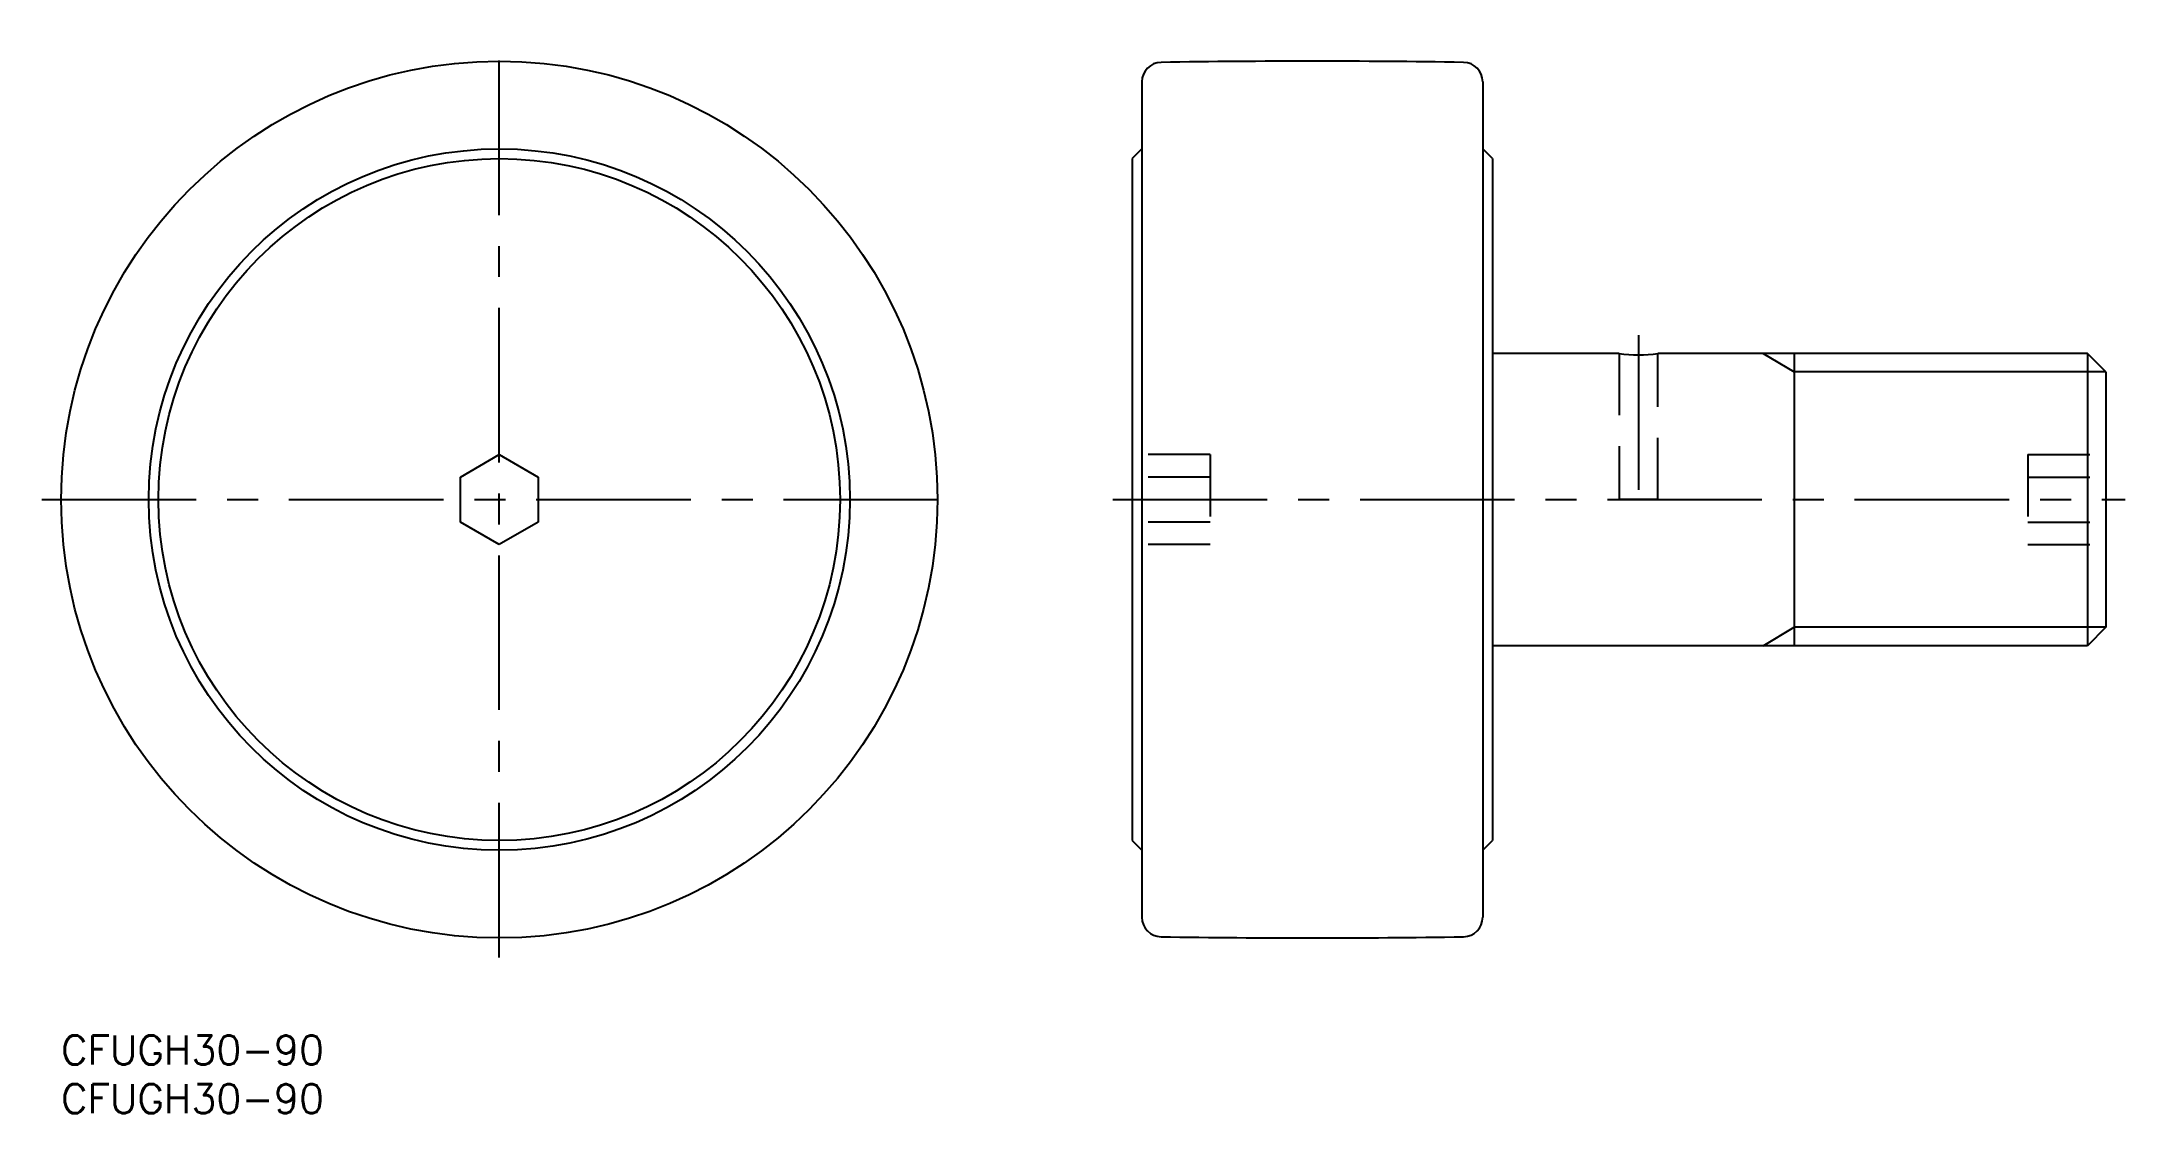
# Model space of a CAD drawing. Extents: x -2 to 212, y -8 to 102.
import ezdxf

# ---------------------------------------------------------------- set-up
doc = ezdxf.new("R2010")
doc.units = 0
doc.header["$LTSCALE"] = 0.5
doc.linetypes.add('CENTER', pattern=[50.8, 31.75, -6.35, 6.35, -6.35])
doc.linetypes.add('DASHED', pattern=[19.05, 12.7, -6.35])
for name, color, linetype in [('MSM_CENTER', 1, 'CENTER'), ('MSM_CONTINUOUS', 7, 'CONTINUOUS'), ('MSM_DASHED', 4, 'DASHED'), ('MSM_NARROW', 5, 'CONTINUOUS'), ('MSM_PART_NUMBER', 7, 'CONTINUOUS')]:
    doc.layers.add(name, color=color, linetype=linetype)
doc.styles.get("Standard").update_dxf_attribs({"font": 'txt.shx', "height": 3, "bigfont": 'bigfont.shx'})

# ---------------------------------------------------------------- blocks, each defined once
blk = doc.blocks.new('*U13')
at = {"layer": 'MSM_PART_NUMBER'}
blk.add_text('CFUGH30-90', height=3, dxfattribs=at).set_placement((0, -3))
blk = doc.blocks.new('*U14')
at = {"layer": 'MSM_PART_NUMBER'}
blk.add_text('CFUGH30-90', height=3, dxfattribs=at).set_placement((0, -8))

msp = doc.modelspace()

# ---------------------------------------------------------------- linework, layer by layer
at = {"layer": 'MSM_CENTER'}
for p, q in [((45, 8), (45, 102)), ((162, 71.87), (162, 53)), ((-2, 55), (92, 55)), ((108, 55), (212, 55))]:
    msp.add_line(p, q, dxfattribs=at)
at = {"layer": 'MSM_CONTINUOUS'}
for p, q in [((111, 97.88), (111, 12.12)), ((146, 97.88), (146, 12.12)), ((111, 91), (110, 90)), ((110, 90), (110, 20)), ((147, 90), (146, 91)), ((147, 90), (147, 20)), ((160, 70), (147, 70)), ((208.11, 70), (164, 70)), ((178, 70), (178, 40)), ((208.11, 70), (208.11, 40)), ((210, 68.11), (208.11, 70)), ((210, 68.11), (210, 41.89)), ((41, 57.31), (45, 59.62)), ((45, 59.62), (49, 57.31)), ((41, 52.69), (41, 57.31)), ((49, 57.31), (49, 52.69)), ((45, 50.38), (41, 52.69)), ((49, 52.69), (45, 50.38)), ((210, 41.89), (208.11, 40)), ((208.11, 40), (147, 40)), ((110, 20), (111, 19)), ((146, 19), (147, 20))]:
    msp.add_line(p, q, dxfattribs=at)
for radius in [45, 36, 35]:
    msp.add_circle((45, 55), radius, dxfattribs=at)
for centre, radius, start, end in [((113, 97.88), 2, 90.8899, 180), ((128.5, -900), 1000, 89.1101, 90.8899), ((144, 97.88), 2, 0, 89.1101), ((162, 84.88), 15.02, 262.3457, 277.6543), ((113, 12.12), 2, 180, 269.1101), ((144, 12.12), 2, 270.8899, 0), ((128.5, 1010), 1000, 269.1101, 270.8899)]:
    msp.add_arc(centre, radius, start, end, dxfattribs=at)
at = {"layer": 'MSM_DASHED'}
for p, q in [((160, 70), (160, 55)), ((164, 55), (164, 70)), ((118, 59.62), (110, 59.62)), ((118, 59.62), (118, 50.38)), ((202, 59.62), (210, 59.62)), ((202, 59.62), (202, 50.38)), ((118, 57.31), (110, 57.31)), ((202, 57.31), (210, 57.31)), ((164, 55), (160, 55)), ((118, 52.69), (110, 52.69)), ((202, 52.69), (210, 52.69)), ((118, 50.38), (110, 50.38)), ((202, 50.38), (210, 50.38))]:
    msp.add_line(p, q, dxfattribs=at)
at = {"layer": 'MSM_NARROW'}
for p, q in [((174.8, 70), (178, 68.11)), ((210, 68.11), (178, 68.11)), ((174.8, 40), (178, 41.89)), ((210, 41.89), (178, 41.89))]:
    msp.add_line(p, q, dxfattribs=at)

# ---------------------------------------------------------------- block references
at = {"layer": 'MSM_CONTINUOUS'}
for name in ['*U13', '*U14']:
    msp.add_blockref(name, (0, 0), dxfattribs=at)

doc.saveas('drawing.dxf')
